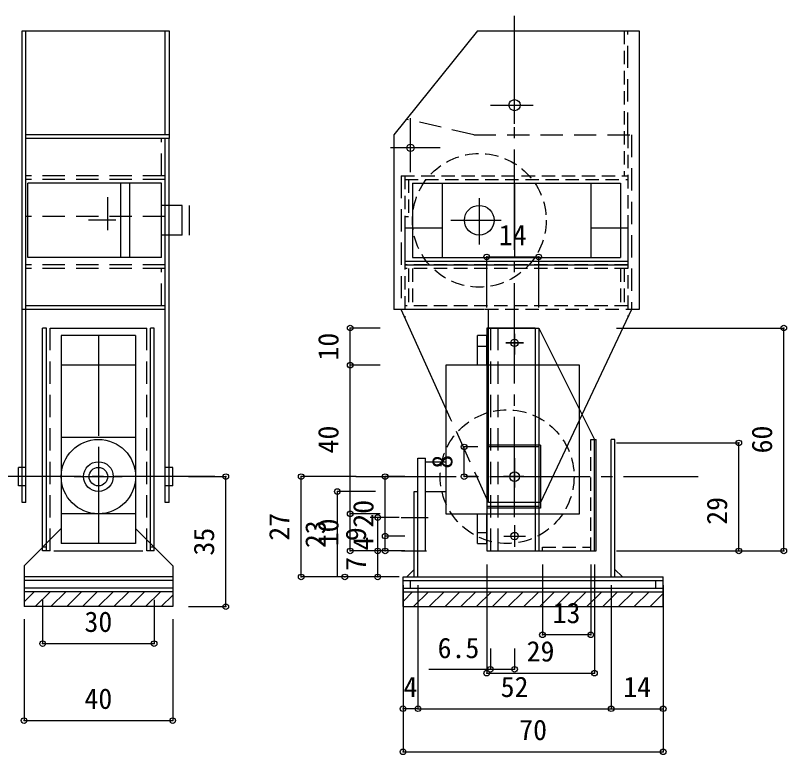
# Model space of a CAD drawing. Units: millimetres at full size, sheet at 1:3; details may follow other scales. Extents: x -420 to 383, y -277 to 349.
# Drawn here: x -87.7 to 119.8, y -89.3 to 109.7 of the extents above; entities that cross this region are included whole.
import ezdxf
from ezdxf.enums import TextEntityAlignment as Align

# ---------------------------------------------------------------- set-up
doc = ezdxf.new("R2010")
doc.units = ezdxf.units.MM
doc.header["$LTSCALE"] = 3
doc.header["$PDMODE"] = 32
doc.header["$PDSIZE"] = 1.5
for name, pattern in [('CHAIN1', [8, 5, -1, 1, -1]), ('CHAIN2', [12, 9, -1, 1, -1]), ('DASHED1', [1.8, 1.2, -0.6]), ('DASHED2', [3, 2, -1]), ('DASHED3', [4, 3, -1])]:
    doc.linetypes.add(name, pattern=pattern)
for name, color, linetype in [('0-0', 7, 'Continuous'), ('0-1', 4, 'Continuous'), ('0-2', 4, 'Continuous'), ('0-3', 7, 'Continuous'), ('0-8', 7, 'Continuous')]:
    doc.layers.add(name, color=color, linetype=linetype)
doc.styles.add('ＭＳ ゴシック', font='')
doc.styles.get('ＭＳ ゴシック').set_extended_font_data('MS Gothic')

msp = doc.modelspace()

# ---------------------------------------------------------------- linework, layer by layer
at = {"layer": '0-0'}
for p, q in [((-84.348, 44.552), (-84.348, 64.552)), ((-48.348, 64.552), (-84.348, 64.552)), ((-59.348, 44.552), (-59.348, 64.552)), ((-56.848, 44.552), (-56.848, 64.552)), ((-48.348, 44.552), (-48.348, 64.552)), ((19.137, 64.552), (75.137, 64.552)), ((27.137, 64.552), (27.137, 44.552)), ((67.137, 64.552), (67.137, 44.552)), ((75.137, 64.552), (75.137, 44.552)), ((-42.848, 58.552), (-48.348, 58.552)), ((-42.848, 50.552), (-42.848, 58.552)), ((-40.848, 50.552), (-40.848, 58.552)), ((-42.848, 50.552), (-48.348, 50.552)), ((-48.348, 44.552), (-84.348, 44.552)), ((-55.348, 23.552), (-55.348, -32.448)), ((39.137, 23.552), (36.637, 23.552)), ((36.637, 15.552), (36.637, 23.552)), ((39.137, 15.552), (39.137, 23.552)), ((-55.348, 15.552), (-75.348, 15.552)), ((20.637, -34.448), (20.637, -9.448)), ((20.637, -9.448), (22.637, -9.448)), ((22.637, -34.448), (22.637, -9.448)), ((22.637, -10.448), (28.137, -10.448)), ((22.637, -18.448), (28.137, -18.448)), ((-55.348, -24.448), (-75.348, -24.448)), ((36.637, -32.448), (36.637, -24.448)), ((39.137, -32.448), (39.137, -24.448)), ((-55.348, -32.448), (-75.348, -32.448)), ((36.637, -32.448), (39.137, -32.448)), ((20.637, -34.448), (22.637, -34.448))]:
    msp.add_line(p, q, dxfattribs=at)
at = {"layer": '0-0', "linetype": 'CHAIN2'}
for p, q in [((46.637, 64.552), (46.637, 44.552)), ((37.137, 60.535), (37.137, 48.036)), ((29.507, 54.552), (42.99, 54.552)), ((-65.348, 23.552), (-65.348, -32.448)), ((-55.348, -3.948), (-75.348, -3.948)), ((-34.016, -14.448), (-94.105, -14.448))]:
    msp.add_line(p, q, dxfattribs=at)
at = {"layer": '0-0', "linetype": 'CHAIN1'}
for p, q in [((-62.848, 51.909), (-62.848, 60.776)), ((-60.643, 54.552), (-68.015, 54.552)), ((39.137, 20.552), (36.637, 20.552)), ((36.637, -29.448), (39.137, -29.448))]:
    msp.add_line(p, q, dxfattribs=at)
at = {"layer": '0-0'}
for points in [[(19.137, 64.552), (19.137, 44.552), (75.137, 44.552)], [(-55.348, 23.552), (-75.348, 23.552), (-75.348, -32.448)]]:
    msp.add_lwpolyline(points, dxfattribs=at)
msp.add_lwpolyline([(64.137, -24.448), (64.137, 15.552), (28.137, 15.552), (28.137, -24.448)], close=True, dxfattribs=at)
at = {"layer": '0-0', "linetype": 'DASHED1'}
for centre in [(37.137, 54.552), (44.637, -14.448)]:
    msp.add_circle(centre, 18, dxfattribs=at)
at = {"layer": '0-0'}
for centre in [(37.137, 54.552), (-65.348, -14.448)]:
    msp.add_circle(centre, 4, dxfattribs=at)
at = {"layer": '0-1'}
for p, q in [((17.137, 52.552), (17.137, 42.552)), ((17.137, 52.552), (27.137, 52.552)), ((67.137, 52.552), (77.137, 52.552)), ((77.137, 52.552), (77.137, 42.552)), ((17.137, 43.552), (77.137, 43.552)), ((17.137, 42.552), (77.137, 42.552)), ((-78.348, 25.552), (-52.348, 25.552)), ((10.439, 25.552), (2.401, 25.552)), ((39.137, 25.552), (39.137, -34.448)), ((52.137, 25.552), (39.137, 25.552)), ((53.137, 25.552), (53.137, -34.448)), ((53.137, -6.448), (39.137, -6.448)), ((46.637, -9.448), (46.637, -17.421)), ((11.825, -34.448), (11.825, -14.448)), ((17.091, -14.448), (11.825, -14.448)), ((43.687, -14.448), (49.797, -14.448)), ((53.137, -22.448), (39.137, -22.448)), ((2.401, -34.448), (2.401, -24.448)), ((11.825, -34.448), (11.825, -30.448)), ((17.091, -30.448), (11.825, -30.448)), ((-77.348, -34.448), (-53.348, -34.448)), ((10.439, -34.448), (2.401, -34.448)), ((17.091, -34.448), (11.825, -34.448)), ((39.137, -34.448), (52.137, -34.448)), ((39.137, -48.282), (39.137, -57.151)), ((40.137, -60.755), (40.137, -66.298)), ((46.637, -60.755), (46.637, -66.298)), ((23.529, -66.298), (46.637, -66.298))]:
    msp.add_line(p, q, dxfattribs=at)
at = {"layer": '0-1', "linetype": 'DASHED2'}
for p, q in [((-78.348, -34.448), (-78.348, 25.552)), ((-52.348, -34.448), (-52.348, 25.552)), ((40.137, 25.552), (40.137, -34.448)), ((42.137, 25.552), (42.137, -34.448))]:
    msp.add_line(p, q, dxfattribs=at)
at = {"layer": '0-1', "linetype": 'CHAIN1'}
for p, q in [((46.637, 24.02), (46.637, 18.441)), ((49.031, 21.552), (44.25, 21.552)), ((46.637, -27.516), (46.637, -33.36)), ((43.719, -30.448), (49.563, -30.448))]:
    msp.add_line(p, q, dxfattribs=at)
at = {"layer": '0-1'}
for points in [[(10.439, 15.552), (2.401, 15.552), (2.401, 25.552)], [(10.439, -24.448), (2.401, -24.448), (2.401, 15.552)]]:
    msp.add_lwpolyline(points, dxfattribs=at)
for centre, radius in [((46.637, 21.552), 1), ((46.637, -14.448), 1.3), ((46.637, -30.448), 1)]:
    msp.add_circle(centre, radius, dxfattribs=at)
for p in [(2.401, 25.552), (2.401, 15.552), (11.825, -14.448), (2.401, -24.448), (11.825, -30.448), (2.401, -34.448), (11.825, -34.448), (40.137, -66.298), (46.637, -66.298)]:
    msp.add_point(p, dxfattribs=at)
at = {"layer": '0-2'}
for p, q in [((39.137, 44.692), (53.137, 44.692)), ((39.137, 31.086), (39.137, 44.692)), ((53.137, 31.086), (53.137, 44.692)), ((74.056, 25.552), (119.08, 25.552)), ((119.08, -34.448), (119.08, 25.552)), ((74.056, -5.385), (106.993, -5.385)), ((106.993, -34.448), (106.993, -5.385)), ((33.058, -14.448), (33.058, -6.448)), ((36.777, -6.448), (33.058, -6.448)), ((-10.788, -41.448), (-10.788, -14.448)), ((3.973, -14.448), (-10.788, -14.448)), ((36.777, -14.448), (33.058, -14.448)), ((-1.049, -41.448), (-1.049, -18.448)), ((9.177, -18.448), (-1.049, -18.448)), ((15.594, -25.448), (7.816, -25.448)), ((9.816, -34.448), (9.816, -25.448)), ((15.594, -34.448), (7.816, -34.448)), ((9.816, -41.448), (9.816, -34.448)), ((74.056, -34.448), (106.993, -34.448)), ((74.056, -34.448), (119.08, -34.448)), ((39.137, -38.067), (39.137, -67.364)), ((54.137, -38.067), (54.137, -57.038)), ((67.137, -38.067), (67.137, -57.038)), ((68.137, -38.067), (68.137, -67.364)), ((3.973, -41.448), (-10.788, -41.448)), ((11.177, -41.448), (0.951, -41.448)), ((15.594, -41.448), (7.816, -41.448)), ((16.637, -43.678), (16.637, -76.936)), ((20.637, -43.678), (20.637, -76.936)), ((72.637, -43.678), (72.637, -76.936)), ((86.637, -43.678), (86.637, -76.936)), ((-80.348, -47.607), (-80.348, -59.405)), ((-50.348, -47.607), (-50.348, -59.405)), ((-85.348, -52.806), (-85.348, -80.119)), ((-45.348, -52.806), (-45.348, -80.119)), ((16.637, -53.506), (16.637, -88.523)), ((86.637, -53.506), (86.637, -88.523)), ((67.137, -57.038), (54.137, -57.038)), ((-80.348, -59.405), (-50.348, -59.405)), ((39.137, -67.364), (68.137, -67.364)), ((20.637, -76.936), (16.637, -76.936)), ((20.637, -76.936), (72.637, -76.936)), ((72.637, -76.936), (86.637, -76.936)), ((-85.348, -80.119), (-45.348, -80.119)), ((16.637, -88.523), (86.637, -88.523))]:
    msp.add_line(p, q, dxfattribs=at)
at = {"layer": '0-2', "color": 3}
for p, q in [((-80.348, -34.448), (-80.348, 25.552)), ((-79.348, 25.552), (-80.348, 25.552)), ((-79.348, -34.448), (-79.348, 25.552)), ((-51.348, -34.448), (-51.348, 25.552)), ((-50.348, 25.552), (-51.348, 25.552)), ((-50.348, -34.448), (-50.348, 25.552)), ((39.137, 25.552), (39.137, -5.948)), ((39.137, 25.552), (53.137, 25.552)), ((53.137, 25.552), (68.137, -4.448)), ((53.637, -5.948), (39.137, -5.948)), ((53.637, -5.948), (53.637, -22.948)), ((68.137, -34.448), (68.137, -4.448)), ((73.637, -4.448), (72.637, -4.448)), ((72.637, -41.448), (72.637, -4.448)), ((73.637, -41.448), (73.637, -4.448)), ((-65.348, -6.928), (-65.348, -20.402)), ((-75.348, -14.448), (-75.348, -28.448)), ((-71.887, -14.448), (-58.951, -14.448)), ((-55.348, -14.448), (-55.348, -28.448)), ((19.637, -41.448), (19.637, -18.448)), ((19.637, -18.448), (20.637, -18.448)), ((20.637, -41.448), (20.637, -18.448)), ((39.137, -22.948), (39.137, -34.448)), ((53.637, -22.948), (39.137, -22.948)), ((-85.348, -38.448), (-75.348, -28.448)), ((-45.348, -38.448), (-55.348, -28.448)), ((-79.348, -33.448), (-80.348, -33.448)), ((-78.348, -34.448), (-80.348, -34.448)), ((-50.348, -34.448), (-52.348, -34.448)), ((-50.348, -33.448), (-51.348, -33.448)), ((-85.348, -38.448), (-85.348, -49.448)), ((-45.348, -38.448), (-45.348, -49.448)), ((-45.348, -41.448), (-85.348, -41.448)), ((16.637, -41.448), (86.637, -41.448)), ((16.637, -49.448), (16.637, -41.448)), ((17.637, -41.448), (19.637, -39.448)), ((73.637, -39.448), (75.637, -41.448)), ((86.637, -49.448), (86.637, -41.448)), ((-45.348, -42.448), (-85.348, -42.448)), ((16.637, -42.448), (86.637, -42.448)), ((-45.348, -44.448), (-85.348, -44.448)), ((-45.348, -45.448), (-85.348, -45.448)), ((-85.348, -48.186), (-82.609, -45.448)), ((-82.367, -49.448), (-78.367, -45.448)), ((-78.124, -49.448), (-74.124, -45.448)), ((-73.882, -49.448), (-69.882, -45.448)), ((-69.639, -49.448), (-65.639, -45.448)), ((-65.396, -49.448), (-61.396, -45.448)), ((-61.154, -49.448), (-57.154, -45.448)), ((-56.911, -49.448), (-52.911, -45.448)), ((-52.668, -49.448), (-48.668, -45.448)), ((16.637, -44.448), (86.637, -44.448)), ((16.637, -45.448), (86.637, -45.448)), ((16.637, -48.024), (19.214, -45.448)), ((19.456, -49.448), (23.456, -45.448)), ((23.699, -49.448), (27.699, -45.448)), ((27.942, -49.448), (31.942, -45.448)), ((32.184, -49.448), (36.184, -45.448)), ((36.427, -49.448), (40.427, -45.448)), ((40.67, -49.448), (44.67, -45.448)), ((44.912, -49.448), (48.912, -45.448)), ((49.155, -49.448), (53.155, -45.448)), ((53.398, -49.448), (57.398, -45.448)), ((57.64, -49.448), (61.64, -45.448)), ((61.883, -49.448), (65.883, -45.448)), ((66.126, -49.448), (70.126, -45.448)), ((70.368, -49.448), (74.368, -45.448)), ((74.611, -49.448), (78.611, -45.448)), ((78.853, -49.448), (82.853, -45.448)), ((-48.426, -49.448), (-45.348, -46.369)), ((83.096, -49.448), (86.637, -45.907)), ((-45.348, -49.448), (-85.348, -49.448)), ((16.637, -49.448), (86.637, -49.448))]:
    msp.add_line(p, q, dxfattribs=at)
at = {"layer": '0-2', "color": 3, "linetype": 'CHAIN1'}
for p, q in [((46.637, 24.02), (46.637, 18.441)), ((44.25, 21.552), (49.031, 21.552)), ((16.087, -25.448), (23.373, -25.448)), ((46.637, -27.516), (46.637, -33.36)), ((43.719, -30.448), (49.563, -30.448)), ((16.185, -34.448), (22.979, -34.448))]:
    msp.add_line(p, q, dxfattribs=at)
at = {"layer": '0-2', "color": 3, "linetype": 'DASHED1'}
for p, q in [((67.137, -4.448), (68.637, -4.448)), ((67.137, -34.448), (67.137, -4.448)), ((54.137, -34.448), (54.137, -33.448)), ((54.137, -33.448), (67.137, -33.448)), ((18.637, -44.448), (18.637, -42.448)), ((84.637, -44.448), (84.637, -42.448))]:
    msp.add_line(p, q, dxfattribs=at)
at = {"layer": '0-2', "color": 3, "linetype": 'CHAIN2'}
msp.add_line((3.952, -14.448), (96.024, -14.448), dxfattribs=at)
at = {"layer": '0-2', "color": 3}
msp.add_lwpolyline([(39.137, -34.448), (68.637, -34.448), (68.637, -4.448)], dxfattribs=at)
for centre, radius in [((46.637, 21.552), 1), ((-65.348, -14.448), 10), ((-65.348, -14.448), 2.5), ((46.637, -30.448), 1)]:
    msp.add_circle(centre, radius, dxfattribs=at)
at = {"layer": '0-2'}
for p in [(39.137, 44.692), (53.137, 44.692), (119.08, 25.552), (33.058, -6.448), (106.993, -5.385), (-10.788, -14.448), (33.058, -14.448), (-1.049, -18.448), (9.816, -25.448), (9.816, -34.448), (106.993, -34.448), (119.08, -34.448), (-10.788, -41.448), (0.951, -41.448), (9.816, -41.448), (54.137, -57.038), (67.137, -57.038), (-80.348, -59.405), (-50.348, -59.405), (39.137, -67.364), (68.137, -67.364), (16.637, -76.936), (20.637, -76.936), (72.637, -76.936), (86.637, -76.936), (-85.348, -80.119), (-45.348, -80.119), (16.637, -88.523), (86.637, -88.523)]:
    msp.add_point(p, dxfattribs=at)
at = {"layer": '0-3', "linetype": 'CHAIN2'}
for p, q in [((46.637, 80.552), (46.637, 90.811)), ((41.749, 85.552), (51.637, 85.552)), ((18.637, 67.552), (18.637, 82.086)), ((26.637, 74.052), (13.237, 74.052))]:
    msp.add_line(p, q, dxfattribs=at)
at = {"layer": '0-3', "color": 4}
msp.add_line((52.137, 25.552), (52.137, -34.448), dxfattribs=at)
at = {"layer": '0-3'}
for centre, radius in [((46.637, 85.552), 1.5), ((18.637, 74.052), 1)]:
    msp.add_circle(centre, radius, dxfattribs=at)
at = {"layer": '0-8', "linetype": 'CHAIN2'}
for p, q in [((46.637, -25.376), (46.637, 109.705)), ((40.157, 85.552), (51.637, 85.552)), ((49.167, -14.448), (43.697, -14.448))]:
    msp.add_line(p, q, dxfattribs=at)
at = {"layer": '0-8'}
for p, q in [((-84.848, 76.552), (-84.848, 105.552)), ((-47.348, 77.552), (-47.348, 105.552)), ((-46.348, 105.552), (-46.348, 76.552)), ((-46.348, 77.552), (-84.848, 77.552)), ((-84.848, -21.448), (-84.848, 31.552)), ((-85.848, -21.448), (-85.848, 30.552)), ((-47.348, 30.552), (-85.848, 30.552)), ((38.531, 30.552), (14.137, 30.552)), ((29.423, 1.153), (16.137, 30.552)), ((39.637, -21.448), (39.637, 30.552)), ((78.137, 30.552), (53.637, -21.448)), ((-84.848, -11.948), (-86.848, -11.948)), ((-45.348, -11.948), (-47.348, -11.948)), ((-45.348, -16.948), (-45.348, -11.948)), ((-45.348, -16.948), (-47.348, -16.948)), ((-84.848, -21.448), (-85.848, -21.448)), ((53.637, -21.448), (39.637, -21.448))]:
    msp.add_line(p, q, dxfattribs=at)
at = {"layer": '0-8', "linetype": 'DASHED1'}
for p, q in [((76.137, 105.552), (76.137, 66.552)), ((77.137, 77.552), (77.137, 28.43)), ((16.137, 66.552), (77.137, 66.552)), ((17.137, 66.552), (17.137, 28.34)), ((17.137, 65.552), (77.137, 65.552)), ((18.137, 65.552), (18.137, 55.552)), ((17.137, 55.552), (18.137, 55.552)), ((77.137, 42.552), (17.137, 42.552)), ((77.137, 41.552), (17.137, 41.552)), ((18.137, 41.552), (18.137, 31.552)), ((19.137, 41.552), (19.137, 31.552)), ((75.137, 41.552), (75.137, 31.552)), ((76.137, 41.552), (76.137, 31.552)), ((77.137, 31.552), (17.137, 31.552)), ((80.137, 30.552), (38.531, 30.552))]:
    msp.add_line(p, q, dxfattribs=at)
at = {"layer": '0-8', "linetype": 'DASHED2'}
for p, q in [((77.137, 77.552), (77.137, 105.552)), ((35.637, 77.552), (17.522, 81.765)), ((-48.348, 66.552), (-48.348, 76.552)), ((-47.348, 66.552), (-84.848, 66.552)), ((16.137, 66.552), (16.137, 30.552)), ((-47.348, 65.552), (-84.848, 65.552)), ((-47.348, 55.552), (-84.848, 55.552)), ((-47.348, 42.552), (-84.848, 42.552)), ((-47.348, 41.552), (-84.848, 41.552)), ((-48.348, 31.552), (-48.348, 41.552))]:
    msp.add_line(p, q, dxfattribs=at)
at = {"layer": '0-8', "color": 6}
for p, q in [((-46.348, 76.552), (-84.848, 76.552)), ((-84.848, 31.552), (-84.848, 76.552)), ((-47.348, 30.552), (-47.348, 76.552)), ((-46.348, 30.552), (-46.348, 76.552)), ((-47.348, 31.552), (-84.848, 31.552)), ((-47.348, -21.448), (-47.348, 30.552)), ((-46.348, -21.448), (-46.348, 30.552)), ((-46.348, -21.448), (-47.348, -21.448))]:
    msp.add_line(p, q, dxfattribs=at)
at = {"layer": '0-8', "linetype": 'DASHED3'}
msp.add_line((39.637, -21.448), (29.423, 1.153), dxfattribs=at)
at = {"layer": '0-8', "color": 4}
for p, q in [((-41.109, -14.448), (-31.061, -14.448)), ((-31.061, -49.448), (-31.061, -14.448)), ((-41.109, -49.448), (-31.061, -49.448))]:
    msp.add_line(p, q, dxfattribs=at)
at = {"layer": '0-8'}
for points in [[(-85.848, 30.552), (-85.848, 105.552), (-46.348, 105.552)], [(36.637, 105.552), (14.137, 77.552), (14.137, 30.552)], [(36.637, 105.552), (80.137, 105.552), (80.137, 30.552)], [(-84.848, -16.948), (-86.848, -16.948), (-86.848, -11.948)]]:
    msp.add_lwpolyline(points, dxfattribs=at)
at = {"layer": '0-8', "linetype": 'DASHED2'}
msp.add_lwpolyline([(35.637, 77.552), (78.137, 77.552), (78.137, 30.552)], dxfattribs=at)
at = {"layer": '0-8', "color": 4}
for p in [(-31.061, -14.448), (-31.061, -49.448)]:
    msp.add_point(p, dxfattribs=at)

# ---------------------------------------------------------------- texts
at = {"layer": '0-1', "style": 'ＭＳ ゴシック'}
for s, p in [('10', (0.901, 16.802)), ('40', (0.901, -8.198)), ('20', (10.325, -28.198)), ('10', (0.901, -33.198)), ('4', (10.325, -34.323))]:
    msp.add_text(s, height=5.499, rotation=90, dxfattribs=at).set_placement(p, align=Align.BOTTOM_LEFT)
msp.add_text('6.5', height=5.499, dxfattribs=at).set_placement((25.93, -64.962), align=Align.BOTTOM_LEFT)
at = {"layer": '0-2', "style": 'ＭＳ ゴシック'}
for s, p in [('14', (42.387, 46.192)), ('13', (56.887, -55.538)), ('30', (-69.098, -57.905)), ('29', (49.887, -65.864)), ('4', (16.762, -75.436)), ('52', (42.887, -75.436)), ('14', (75.887, -75.436)), ('40', (-69.098, -78.619)), ('70', (47.887, -87.023))]:
    msp.add_text(s, height=5.499, dxfattribs=at).set_placement(p, align=Align.BOTTOM_LEFT)
for s, p in [('60', (117.581, -8.198)), ('8', (31.558, -12.323)), ('29', (105.493, -27.416)), ('27', (-12.288, -31.698)), ('23', (-2.549, -33.698)), ('9', (8.316, -31.823)), ('7', (8.316, -39.823))]:
    msp.add_text(s, height=5.499, rotation=90, dxfattribs=at).set_placement(p, align=Align.BOTTOM_LEFT)
at = {"layer": '0-8', "color": 4, "style": 'ＭＳ ゴシック'}
msp.add_text('35', height=5.499, rotation=90, dxfattribs=at).set_placement((-32.561, -35.698), align=Align.BOTTOM_LEFT)

doc.saveas('drawing.dxf')
